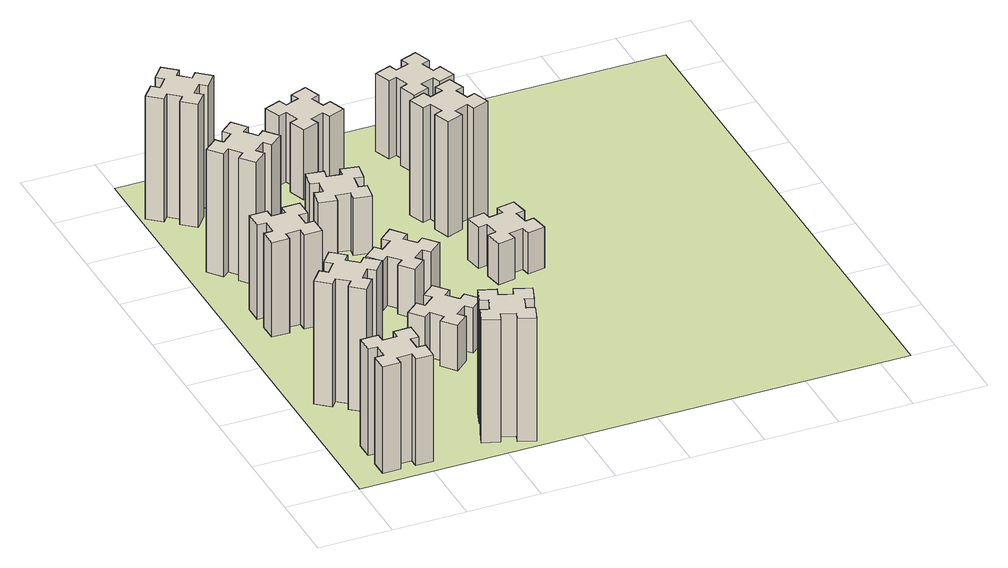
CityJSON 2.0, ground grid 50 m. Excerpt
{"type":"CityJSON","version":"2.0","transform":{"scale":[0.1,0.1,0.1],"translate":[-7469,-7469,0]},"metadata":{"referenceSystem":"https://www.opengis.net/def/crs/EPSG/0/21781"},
"CityObjects":{
"building1":{"type":"Building","attributes":{"class":"1000","function":"1000","usage":"1000","yearOfConstruction":2016,"roofType":"1000","measuredHeight":78,"storeysAboveGround":30,"storeysBelowGround":0},"geometry":[{"type":"Solid","lod":"1","boundaries":[[[[0,1,2,3,4,5,6,7,8,9,10,11,12,13,14,15,16,17,18,19]],[[17,16,20,21]],[[16,15,22,20]],[[15,14,23,22]],[[14,13,24,23]],[[13,12,25,24]],[[12,11,26,25]],[[11,10,27,26]],[[10,9,28,27]],[[9,8,29,28]],[[8,7,30,29]],[[7,6,31,30]],[[6,5,32,31]],[[5,4,33,32]],[[4,3,34,33]],[[3,2,35,34]],[[2,1,36,35]],[[1,0,37,36]],[[0,19,38,37]],[[19,18,39,38]],[[18,17,21,39]],[[24,25,26,27,28,29,30,31,32,33,34,35,36,37,38,39,21,20,22,23]]]]}]},
"building2":{"type":"Building","attributes":{"class":"1000","function":"1000","usage":"1000","yearOfConstruction":2016,"roofType":"1000","measuredHeight":90,"storeysAboveGround":30,"storeysBelowGround":0},"geometry":[{"type":"Solid","lod":"1","boundaries":[[[[40,41,42,43,44,45,46,47,48,49,50,51,52,53,54,55,56,57,58,59]],[[57,56,60,61]],[[56,55,62,60]],[[55,54,63,62]],[[54,53,64,63]],[[53,52,65,64]],[[52,51,66,65]],[[51,50,67,66]],[[50,49,68,67]],[[49,48,69,68]],[[48,47,70,69]],[[47,46,71,70]],[[46,45,72,71]],[[45,44,73,72]],[[44,43,74,73]],[[43,42,75,74]],[[42,41,76,75]],[[41,40,77,76]],[[40,59,78,77]],[[59,58,79,78]],[[58,57,61,79]],[[64,65,66,67,68,69,70,71,72,73,74,75,76,77,78,79,61,60,62,63]]]]}]},
"building3":{"type":"Building","attributes":{"class":"1000","function":"1000","usage":"1000","yearOfConstruction":2016,"roofType":"1000","measuredHeight":69,"storeysAboveGround":30,"storeysBelowGround":0},"geometry":[{"type":"Solid","lod":"1","boundaries":[[[[80,81,82,83,84,85,86,87,88,89,90,91,92,93,94,95,96,97,98,99]],[[97,96,100,101]],[[96,95,102,100]],[[95,94,103,102]],[[94,93,104,103]],[[93,92,105,104]],[[92,91,106,105]],[[91,90,107,106]],[[90,89,108,107]],[[89,88,109,108]],[[88,87,110,109]],[[87,86,111,110]],[[86,85,112,111]],[[85,84,113,112]],[[84,83,114,113]],[[83,82,115,114]],[[82,81,116,115]],[[81,80,117,116]],[[80,99,118,117]],[[99,98,119,118]],[[98,97,101,119]],[[104,105,106,107,108,109,110,111,112,113,114,115,116,117,118,119,101,100,102,103]]]]}]},
"building4":{"type":"Building","attributes":{"class":"1000","function":"1000","usage":"1000","yearOfConstruction":2016,"roofType":"1000","measuredHeight":90,"storeysAboveGround":30,"storeysBelowGround":0},"geometry":[{"type":"Solid","lod":"1","boundaries":[[[[120,121,122,123,124,125,126,127,128,129,130,131,132,133,134,135,136,137,138,139]],[[137,136,140,141]],[[136,135,142,140]],[[135,134,143,142]],[[134,133,144,143]],[[133,132,145,144]],[[132,131,146,145]],[[131,130,147,146]],[[130,129,148,147]],[[129,128,149,148]],[[128,127,150,149]],[[127,126,151,150]],[[126,125,152,151]],[[125,124,153,152]],[[124,123,154,153]],[[123,122,155,154]],[[122,121,156,155]],[[121,120,157,156]],[[120,139,158,157]],[[139,138,159,158]],[[138,137,141,159]],[[144,145,146,147,148,149,150,151,152,153,154,155,156,157,158,159,141,140,142,143]]]]}]},
"building5":{"type":"Building","attributes":{"class":"1000","function":"1000","usage":"1000","yearOfConstruction":2016,"roofType":"1000","measuredHeight":90,"storeysAboveGround":30,"storeysBelowGround":0},"geometry":[{"type":"Solid","lod":"1","boundaries":[[[[160,161,162,163,164,165,166,167,168,169,170,171,172,173,174,175,176,177,178,179]],[[177,176,180,181]],[[176,175,182,180]],[[175,174,183,182]],[[174,173,184,183]],[[173,172,185,184]],[[172,171,186,185]],[[171,170,187,186]],[[170,169,188,187]],[[169,168,189,188]],[[168,167,190,189]],[[167,166,191,190]],[[166,165,192,191]],[[165,164,193,192]],[[164,163,194,193]],[[163,162,195,194]],[[162,161,196,195]],[[161,160,197,196]],[[160,179,198,197]],[[179,178,199,198]],[[178,177,181,199]],[[184,185,186,187,188,189,190,191,192,193,194,195,196,197,198,199,181,180,182,183]]]]}]},
"building6":{"type":"Building","attributes":{"class":"1000","function":"1000","usage":"1000","yearOfConstruction":2016,"roofType":"1000","measuredHeight":90,"storeysAboveGround":30,"storeysBelowGround":0},"geometry":[{"type":"Solid","lod":"1","boundaries":[[[[200,201,202,203,204,205,206,207,208,209,210,211,212,213,214,215,216,217,218,219]],[[217,216,220,221]],[[216,215,222,220]],[[215,214,223,222]],[[214,213,224,223]],[[213,212,225,224]],[[212,211,226,225]],[[211,210,227,226]],[[210,209,228,227]],[[209,208,229,228]],[[208,207,230,229]],[[207,206,231,230]],[[206,205,232,231]],[[205,204,233,232]],[[204,203,234,233]],[[203,202,235,234]],[[202,201,236,235]],[[201,200,237,236]],[[200,219,238,237]],[[219,218,239,238]],[[218,217,221,239]],[[224,225,226,227,228,229,230,231,232,233,234,235,236,237,238,239,221,220,222,223]]]]}]},
"building7":{"type":"Building","attributes":{"class":"1000","function":"1000","usage":"1000","yearOfConstruction":2016,"roofType":"1000","measuredHeight":33,"storeysAboveGround":30,"storeysBelowGround":0},"geometry":[{"type":"Solid","lod":"1","boundaries":[[[[240,241,242,243,244,245,246,247,248,249,250,251,252,253,254,255,256,257,258,259]],[[257,256,260,261]],[[256,255,262,260]],[[255,254,263,262]],[[254,253,264,263]],[[253,252,265,264]],[[252,251,266,265]],[[251,250,267,266]],[[250,249,268,267]],[[249,248,269,268]],[[248,247,270,269]],[[247,246,271,270]],[[246,245,272,271]],[[245,244,273,272]],[[244,243,274,273]],[[243,242,275,274]],[[242,241,276,275]],[[241,240,277,276]],[[240,259,278,277]],[[259,258,279,278]],[[258,257,261,279]],[[264,265,266,267,268,269,270,271,272,273,274,275,276,277,278,279,261,260,262,263]]]]}]},
"building8":{"type":"Building","attributes":{"class":"1000","function":"1000","usage":"1000","yearOfConstruction":2016,"roofType":"1000","measuredHeight":36,"storeysAboveGround":30,"storeysBelowGround":0},"geometry":[{"type":"Solid","lod":"1","boundaries":[[[[280,281,282,283,284,285,286,287,288,289,290,291,292,293,294,295,296,297,298,299]],[[297,296,300,301]],[[296,295,302,300]],[[295,294,303,302]],[[294,293,304,303]],[[293,292,305,304]],[[292,291,306,305]],[[291,290,307,306]],[[290,289,308,307]],[[289,288,309,308]],[[288,287,310,309]],[[287,286,311,310]],[[286,285,312,311]],[[285,284,313,312]],[[284,283,314,313]],[[283,282,315,314]],[[282,281,316,315]],[[281,280,317,316]],[[280,299,318,317]],[[299,298,319,318]],[[298,297,301,319]],[[304,305,306,307,308,309,310,311,312,313,314,315,316,317,318,319,301,300,302,303]]]]}]},
"building9":{"type":"Building","attributes":{"class":"1000","function":"1000","usage":"1000","yearOfConstruction":2016,"roofType":"1000","measuredHeight":42,"storeysAboveGround":30,"storeysBelowGround":0},"geometry":[{"type":"Solid","lod":"1","boundaries":[[[[320,321,322,323,324,325,326,327,328,329,330,331,332,333,334,335,336,337,338,339]],[[337,336,340,341]],[[336,335,342,340]],[[335,334,343,342]],[[334,333,344,343]],[[333,332,345,344]],[[332,331,346,345]],[[331,330,347,346]],[[330,329,348,347]],[[329,328,349,348]],[[328,327,350,349]],[[327,326,351,350]],[[326,325,352,351]],[[325,324,353,352]],[[324,323,354,353]],[[323,322,355,354]],[[322,321,356,355]],[[321,320,357,356]],[[320,339,358,357]],[[339,338,359,358]],[[338,337,341,359]],[[344,345,346,347,348,349,350,351,352,353,354,355,356,357,358,359,341,340,342,343]]]]}]},
"building10":{"type":"Building","attributes":{"class":"1000","function":"1000","usage":"1000","yearOfConstruction":2016,"roofType":"1000","measuredHeight":51,"storeysAboveGround":30,"storeysBelowGround":0},"geometry":[{"type":"Solid","lod":"1","boundaries":[[[[360,361,362,363,364,365,366,367,368,369,370,371,372,373,374,375,376,377,378,379]],[[377,376,380,381]],[[376,375,382,380]],[[375,374,383,382]],[[374,373,384,383]],[[373,372,385,384]],[[372,371,386,385]],[[371,370,387,386]],[[370,369,388,387]],[[369,368,389,388]],[[368,367,390,389]],[[367,366,391,390]],[[366,365,392,391]],[[365,364,393,392]],[[364,363,394,393]],[[363,362,395,394]],[[362,361,396,395]],[[361,360,397,396]],[[360,379,398,397]],[[379,378,399,398]],[[378,377,381,399]],[[384,385,386,387,388,389,390,391,392,393,394,395,396,397,398,399,381,380,382,383]]]]}]},
"building11":{"type":"Building","attributes":{"class":"1000","function":"1000","usage":"1000","yearOfConstruction":2016,"roofType":"1000","measuredHeight":30,"storeysAboveGround":30,"storeysBelowGround":0},"geometry":[{"type":"Solid","lod":"1","boundaries":[[[[400,401,402,403,404,405,406,407,408,409,410,411,412,413,414,415,416,417,418,419]],[[417,416,420,421]],[[416,415,422,420]],[[415,414,423,422]],[[414,413,424,423]],[[413,412,425,424]],[[412,411,426,425]],[[411,410,427,426]],[[410,409,428,427]],[[409,408,429,428]],[[408,407,430,429]],[[407,406,431,430]],[[406,405,432,431]],[[405,404,433,432]],[[404,403,434,433]],[[403,402,435,434]],[[402,401,436,435]],[[401,400,437,436]],[[400,419,438,437]],[[419,418,439,438]],[[418,417,421,439]],[[424,425,426,427,428,429,430,431,432,433,434,435,436,437,438,439,421,420,422,423]]]]}]},
"building12":{"type":"Building","attributes":{"class":"1000","function":"1000","usage":"1000","yearOfConstruction":2016,"roofType":"1000","measuredHeight":84,"storeysAboveGround":30,"storeysBelowGround":0},"geometry":[{"type":"Solid","lod":"1","boundaries":[[[[440,441,442,443,444,445,446,447,448,449,450,451,452,453,454,455,456,457,458,459]],[[457,456,460,461]],[[456,455,462,460]],[[455,454,463,462]],[[454,453,464,463]],[[453,452,465,464]],[[452,451,466,465]],[[451,450,467,466]],[[450,449,468,467]],[[449,448,469,468]],[[448,447,470,469]],[[447,446,471,470]],[[446,445,472,471]],[[445,444,473,472]],[[444,443,474,473]],[[443,442,475,474]],[[442,441,476,475]],[[441,440,477,476]],[[440,459,478,477]],[[459,458,479,478]],[[458,457,461,479]],[[464,465,466,467,468,469,470,471,472,473,474,475,476,477,478,479,461,460,462,463]]]]}]},
"building13":{"type":"Building","attributes":{"class":"1000","function":"1000","usage":"1000","yearOfConstruction":2016,"roofType":"1000","measuredHeight":57,"storeysAboveGround":30,"storeysBelowGround":0},"geometry":[{"type":"Solid","lod":"1","boundaries":[[[[480,481,482,483,484,485,486,487,488,489,490,491,492,493,494,495,496,497,498,499]],[[497,496,500,501]],[[496,495,502,500]],[[495,494,503,502]],[[494,493,504,503]],[[493,492,505,504]],[[492,491,506,505]],[[491,490,507,506]],[[490,489,508,507]],[[489,488,509,508]],[[488,487,510,509]],[[487,486,511,510]],[[486,485,512,511]],[[485,484,513,512]],[[484,483,514,513]],[[483,482,515,514]],[[482,481,516,515]],[[481,480,517,516]],[[480,499,518,517]],[[499,498,519,518]],[[498,497,501,519]],[[504,505,506,507,508,509,510,511,512,513,514,515,516,517,518,519,501,500,502,503]]]]}]},
"landuse1":{"type":"LandUse","attributes":{"name":"plot1","function":"1010"},"geometry":[{"type":"MultiSurface","lod":"1","boundaries":[[[520,521,522,523]]]}]}
},
"vertices":[
[265,325,0],[265,225,0],[205,225,0],[205,105,0],[325,105,0],[325,165,0],[425,165,0],[425,105,0],[545,105,0],[545,225,0],[485,225,0],[485,325,0],[545,325,0],[545,445,0],[425,445,0],[425,385,0],[325,385,0],[325,445,0],[205,445,0],[205,325,0],[325,385,780],[325,445,780],[425,385,780],[425,445,780],[545,445,780],[545,325,780],[485,325,780],[485,225,780],[545,225,780],[545,105,780],[425,105,780],[425,165,780],[325,165,780],[325,105,780],[205,105,780],[205,225,780],[265,225,780],[265,325,780],[205,325,780],[205,445,780],
[484,1067,0],[408,1132,0],[446,1178,0],[354,1255,0],[277,1163,0],[323,1124,0],[259,1048,0],[213,1086,0],[136,994,0],[228,917,0],[266,963,0],[343,899,0],[304,853,0],[396,776,0],[473,868,0],[427,906,0],[492,983,0],[538,944,0],[615,1036,0],[523,1113,0],[492,983,900],[538,944,900],[427,906,900],[473,868,900],[396,776,900],[304,853,900],[343,899,900],[266,963,900],[228,917,900],[136,994,900],[213,1086,900],[259,1048,900],[323,1124,900],[277,1163,900],[354,1255,900],[446,1178,900],[408,1132,900],[484,1067,900],[523,1113,900],[615,1036,900],
[425,2065,0],[325,2065,0],[325,2125,0],[205,2125,0],[205,2005,0],[265,2005,0],[265,1905,0],[205,1905,0],[205,1785,0],[325,1785,0],[325,1845,0],[425,1845,0],[425,1785,0],[545,1785,0],[545,1905,0],[485,1905,0],[485,2005,0],[545,2005,0],[545,2125,0],[425,2125,0],[485,2005,690],[545,2005,690],[485,1905,690],[545,1905,690],[545,1785,690],[425,1785,690],[425,1845,690],[325,1845,690],[325,1785,690],[205,1785,690],[205,1905,690],[265,1905,690],[265,2005,690],[205,2005,690],[205,2125,690],[325,2125,690],[325,2065,690],[425,2065,690],[425,2125,690],[545,2125,690],
[492,2628,0],[427,2704,0],[473,2743,0],[396,2835,0],[304,2758,0],[343,2712,0],[266,2647,0],[228,2693,0],[136,2616,0],[213,2524,0],[259,2563,0],[323,2486,0],[277,2448,0],[354,2356,0],[446,2433,0],[408,2479,0],[484,2543,0],[523,2497,0],[615,2574,0],[538,2666,0],[484,2543,900],[523,2497,900],[408,2479,900],[446,2433,900],[354,2356,900],[277,2448,900],[323,2486,900],[259,2563,900],[213,2524,900],[136,2616,900],[228,2693,900],[266,2647,900],[343,2712,900],[304,2758,900],[396,2835,900],[473,2743,900],[427,2704,900],[492,2628,900],[538,2666,900],[615,2574,900],
[1029,360,0],[995,266,0],[939,287,0],[897,174,0],[1010,133,0],[1031,189,0],[1125,155,0],[1104,99,0],[1217,57,0],[1258,170,0],[1202,191,0],[1236,285,0],[1292,264,0],[1333,377,0],[1220,418,0],[1200,362,0],[1106,396,0],[1127,452,0],[1014,493,0],[973,380,0],[1106,396,900],[1127,452,900],[1200,362,900],[1220,418,900],[1333,377,900],[1292,264,900],[1236,285,900],[1202,191,900],[1258,170,900],[1217,57,900],[1104,99,900],[1125,155,900],[1031,189,900],[1010,133,900],[897,174,900],[939,287,900],[995,266,900],[1029,360,900],[973,380,900],[1014,493,900],
[384,3387,0],[308,3452,0],[346,3498,0],[254,3575,0],[177,3483,0],[223,3444,0],[159,3368,0],[113,3406,0],[36,3314,0],[128,3237,0],[166,3283,0],[243,3219,0],[204,3173,0],[296,3096,0],[373,3188,0],[327,3226,0],[392,3303,0],[438,3264,0],[515,3356,0],[423,3433,0],[392,3303,900],[438,3264,900],[327,3226,900],[373,3188,900],[296,3096,900],[204,3173,900],[243,3219,900],[166,3283,900],[128,3237,900],[36,3314,900],[113,3406,900],[159,3368,900],[223,3444,900],[177,3483,900],[254,3575,900],[346,3498,900],[308,3452,900],[384,3387,900],[423,3433,900],[515,3356,900],
[1083,1332,0],[1006,1267,0],[968,1313,0],[876,1236,0],[953,1144,0],[999,1183,0],[1063,1106,0],[1017,1068,0],[1094,976,0],[1186,1053,0],[1148,1099,0],[1224,1163,0],[1263,1117,0],[1355,1194,0],[1278,1286,0],[1232,1248,0],[1167,1324,0],[1213,1363,0],[1136,1455,0],[1044,1378,0],[1167,1324,330],[1213,1363,330],[1232,1248,330],[1278,1286,330],[1355,1194,330],[1263,1117,330],[1224,1163,330],[1148,1099,330],[1186,1053,330],[1094,976,330],[1017,1068,330],[1063,1106,330],[999,1183,330],[953,1144,330],[876,1236,330],[968,1313,330],[1006,1267,330],[1083,1332,330],[1044,1378,330],[1136,1455,330],
[1083,1972,0],[1006,1907,0],[968,1953,0],[876,1876,0],[953,1784,0],[999,1823,0],[1063,1746,0],[1017,1708,0],[1094,1616,0],[1186,1693,0],[1148,1739,0],[1224,1803,0],[1263,1757,0],[1355,1834,0],[1278,1926,0],[1232,1888,0],[1167,1964,0],[1213,2003,0],[1136,2095,0],[1044,2018,0],[1167,1964,360],[1213,2003,360],[1232,1888,360],[1278,1926,360],[1355,1834,360],[1263,1757,360],[1224,1803,360],[1148,1739,360],[1186,1693,360],[1094,1616,360],[1017,1708,360],[1063,1746,360],[999,1823,360],[953,1784,360],[876,1876,360],[968,1953,360],[1006,1907,360],[1083,1972,360],[1044,2018,360],[1136,2095,360],
[1115,2527,0],[1132,2625,0],[1191,2615,0],[1212,2733,0],[1094,2754,0],[1084,2695,0],[985,2712,0],[996,2771,0],[877,2792,0],[857,2674,0],[916,2664,0],[898,2565,0],[839,2576,0],[818,2457,0],[937,2437,0],[947,2496,0],[1045,2478,0],[1035,2419,0],[1153,2398,0],[1174,2517,0],[1045,2478,420],[1035,2419,420],[947,2496,420],[937,2437,420],[818,2457,420],[839,2576,420],[898,2565,420],[916,2664,420],[857,2674,420],[877,2792,420],[996,2771,420],[985,2712,420],[1084,2695,420],[1094,2754,420],[1212,2733,420],[1191,2615,420],[1132,2625,420],[1115,2527,420],[1174,2517,420],[1153,2398,420],
[1125,3456,0],[1031,3422,0],[1010,3478,0],[897,3437,0],[939,3324,0],[995,3345,0],[1029,3251,0],[973,3230,0],[1014,3117,0],[1127,3159,0],[1106,3215,0],[1200,3249,0],[1220,3193,0],[1333,3234,0],[1292,3347,0],[1236,3326,0],[1202,3420,0],[1258,3440,0],[1217,3553,0],[1104,3512,0],[1202,3420,510],[1258,3440,510],[1236,3326,510],[1292,3347,510],[1333,3234,510],[1220,3193,510],[1200,3249,510],[1106,3215,510],[1127,3159,510],[1014,3117,510],[973,3230,510],[1029,3251,510],[995,3345,510],[939,3324,510],[897,3437,510],[1010,3478,510],[1031,3422,510],[1125,3456,510],[1104,3512,510],[1217,3553,510],
[1972,1925,0],[1955,2024,0],[2014,2034,0],[1993,2152,0],[1875,2131,0],[1885,2072,0],[1787,2055,0],[1777,2114,0],[1658,2093,0],[1679,1975,0],[1738,1985,0],[1756,1887,0],[1697,1877,0],[1717,1758,0],[1836,1779,0],[1825,1838,0],[1924,1856,0],[1934,1797,0],[2052,1817,0],[2031,1936,0],[1924,1856,300],[1934,1797,300],[1825,1838,300],[1836,1779,300],[1717,1758,300],[1697,1877,300],[1756,1887,300],[1738,1985,300],[1679,1975,300],[1658,2093,300],[1777,2114,300],[1787,2055,300],[1885,2072,300],[1875,2131,300],[1993,2152,300],[2014,2034,300],[1955,2024,300],[1972,1925,300],[2031,1936,300],[2052,1817,300],
[1876,2586,0],[1842,2680,0],[1898,2700,0],[1857,2813,0],[1744,2772,0],[1765,2716,0],[1671,2682,0],[1650,2738,0],[1537,2697,0],[1579,2584,0],[1635,2605,0],[1669,2511,0],[1613,2490,0],[1654,2377,0],[1767,2419,0],[1746,2475,0],[1840,2509,0],[1860,2453,0],[1973,2494,0],[1932,2607,0],[1840,2509,840],[1860,2453,840],[1746,2475,840],[1767,2419,840],[1654,2377,840],[1613,2490,840],[1669,2511,840],[1635,2605,840],[1579,2584,840],[1537,2697,840],[1650,2738,840],[1671,2682,840],[1765,2716,840],[1744,2772,840],[1857,2813,840],[1898,2700,840],[1842,2680,840],[1876,2586,840],[1932,2607,840],[1973,2494,840],
[1865,3456,0],[1771,3422,0],[1750,3478,0],[1637,3437,0],[1679,3324,0],[1735,3345,0],[1769,3251,0],[1713,3230,0],[1754,3117,0],[1867,3159,0],[1846,3215,0],[1940,3249,0],[1960,3193,0],[2073,3234,0],[2032,3347,0],[1976,3326,0],[1942,3420,0],[1998,3440,0],[1957,3553,0],[1844,3512,0],[1942,3420,570],[1998,3440,570],[1976,3326,570],[2032,3347,570],[2073,3234,570],[1960,3193,570],[1940,3249,570],[1846,3215,570],[1867,3159,570],[1754,3117,570],[1713,3230,570],[1769,3251,570],[1735,3345,570],[1679,3324,570],[1637,3437,570],[1750,3478,570],[1771,3422,570],[1865,3456,570],[1844,3512,570],[1957,3553,570],
[5,3705,0],[3705,3705,0],[3705,5,0],[5,5,0]
]}
